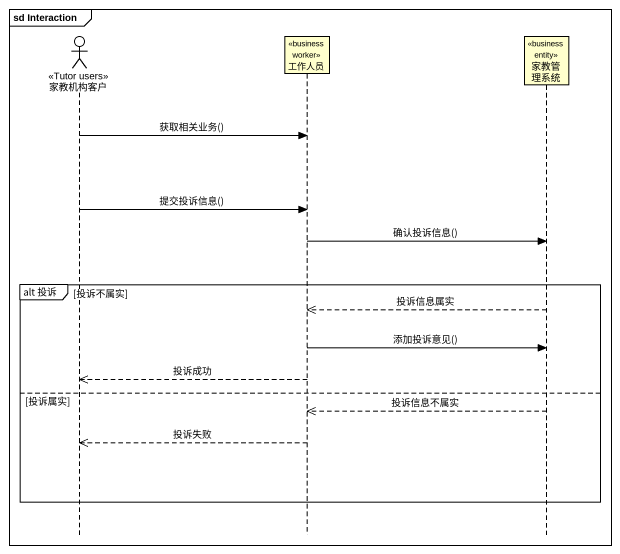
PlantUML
@startuml
mainframe sd Interaction
hide footbox
actor 家教机构客户 <<Tutor users>>
participant 工作人员 <<business worker>>
participant 家教管理系统 <<business entity>>

家教机构客户 -> 工作人员 : 获取相关业务()
家教机构客户 -> 工作人员 : 提交投诉信息()
工作人员 -> 家教管理系统 : 确认投诉信息()
group alt 投诉 [投诉不属实]
  家教管理系统 -->> 工作人员 : 投诉信息属实
  工作人员 -> 家教管理系统 : 添加投诉意见()
  工作人员 -->> 家教机构客户 : 投诉成功
else 投诉属实
  家教管理系统 -->> 工作人员 : 投诉信息不属实
  工作人员 -->> 家教机构客户 : 投诉失败
end
@enduml
